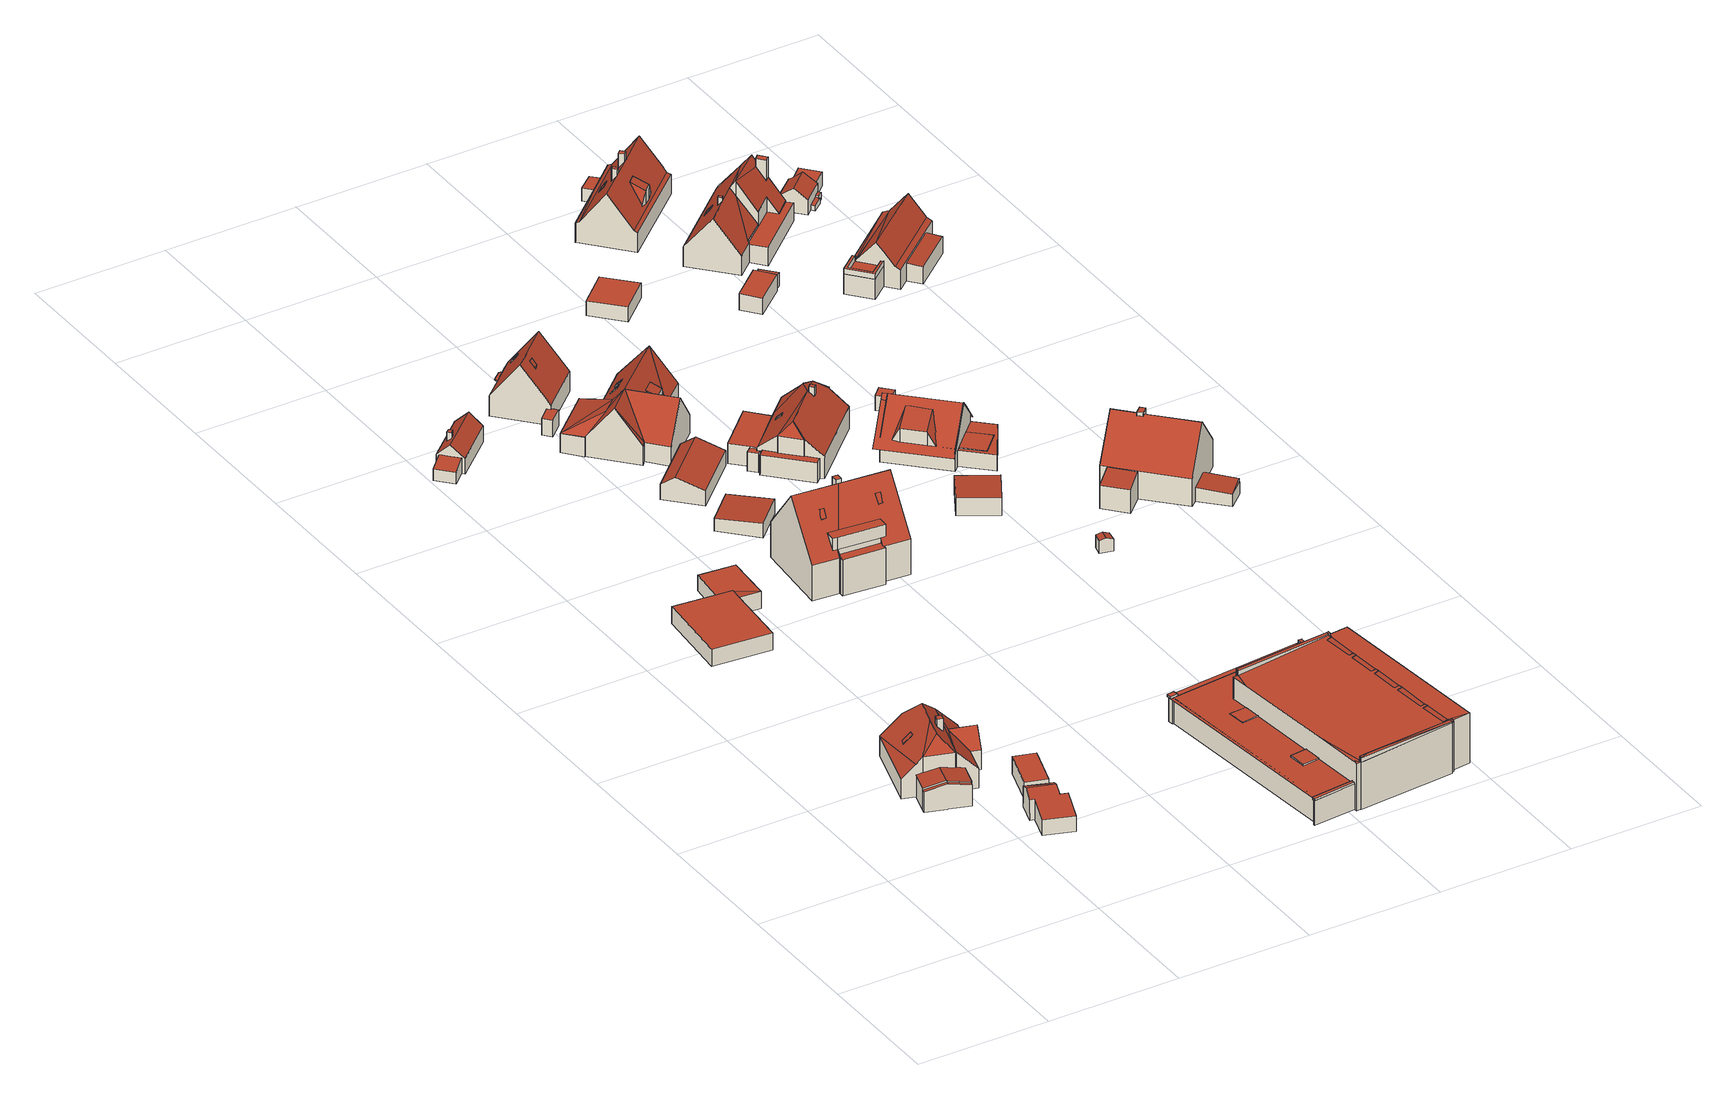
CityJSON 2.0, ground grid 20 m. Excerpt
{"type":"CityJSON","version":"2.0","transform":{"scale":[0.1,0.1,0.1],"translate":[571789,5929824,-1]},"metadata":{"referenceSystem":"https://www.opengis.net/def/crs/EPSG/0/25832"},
"CityObjects":{
"building1":{"type":"Building","attributes":{"Grundfläche 2D":"147.145350","Grundhöhe NN":"0.676"},"children":["building1-1","building1-2"],"geometry":[{"type":"Solid","lod":"3","boundaries":[[[[0,1,2,3,4,5]],[[6,1,0]],[[2,7,8,3]],[[9,10,4,3,8,11]],[[9,12,13,14]],[[9,14,10]],[[15,16,10,14]],[[11,8,7]],[[13,17,18,14]],[[18,19,15,14]],[[5,4,10]],[[20,21,22,23,24,25,26,27]],[[20,27,28,29,30,31]],[[32,33,34,35]],[[36,37,38,32,35,39,40]],[[0,5,41,42]],[[6,0,42,43]],[[29,2,1,6,43,44,30]],[[2,29,28,7]],[[11,7,28,27,26]],[[11,26,25,9]],[[45,12,9,25,24,46]],[[13,12,45,47]],[[17,13,47,48]],[[19,18,17,48,49]],[[15,19,49,50]],[[16,15,50,51]],[[10,16,51,52]],[[5,10,52,41]],[[30,44,53,40,31]],[[21,20,31,40,39,35]],[[54,23,22,21,35,34,55]],[[24,23,54,46]],[[56,37,36,40,53,57]],[[58,59,33,32,38,37,56,60]],[[34,33,59,55]],[[54,55,59,58,60,56,57,53,44,43,42,41,52,51,50,49,48,47,45,46]]]],"semantics":{"surfaces":[{"type":"RoofSurface"},{"type":"WallSurface"},{"type":"GroundSurface"}],"values":[[0,0,0,0,0,0,0,0,0,0,0,0,0,0,0,1,1,1,1,1,1,1,1,1,1,1,1,1,1,1,1,1,1,1,1,1,2]]}}]},
"building1-1":{"type":"BuildingInstallation","parents":["building1"],"geometry":[{"type":"MultiSurface","lod":"3","boundaries":[[[61,62,63,64]],[[65,66,62,61]],[[67,63,62,66,68]],[[67,69,64,63]],[[65,61,64,69,70]]],"semantics":{"surfaces":[{"type":"RoofSurface"},{"type":"WallSurface"}],"values":[0,1,1,1,1]}}]},
"building1-2":{"type":"BuildingInstallation","parents":["building1"],"geometry":[{"type":"MultiSurface","lod":"3","boundaries":[[[71,72,73,74]],[[74,73,75,76]],[[71,74,76,77]],[[72,71,77,78]],[[73,72,78,75]]],"semantics":{"surfaces":[{"type":"RoofSurface"},{"type":"WallSurface"}],"values":[0,1,1,1,1]}}]},
"building2":{"type":"Building","attributes":{"Grundfläche 2D":"33.286290","Grundhöhe NN":"-0.328"},"geometry":[{"type":"Solid","lod":"3","boundaries":[[[[79,80,81]],[[82,80,79]],[[83,84,85,79,81,86,87,88]],[[86,81,80,89,90]],[[87,86,90,91]],[[88,87,91,92]],[[83,88,92,93]],[[84,83,93,94]],[[85,84,94,95]],[[82,79,85,95,96]],[[80,82,96,89]],[[96,95,94,93,92,91,90,89]]]],"semantics":{"surfaces":[{"type":"RoofSurface"},{"type":"WallSurface"},{"type":"GroundSurface"}],"values":[[0,0,0,1,1,1,1,1,1,1,1,2]]}}]},
"building3":{"type":"Building","attributes":{"Grundfläche 2D":"20.932911","Grundhöhe NN":"0.487"},"geometry":[{"type":"Solid","lod":"3","boundaries":[[[[97,98,99,100]],[[101,102,100,99]],[[102,103,97,100]],[[103,104,98,97]],[[104,101,99,98]],[[104,103,102,101]]]],"semantics":{"surfaces":[{"type":"RoofSurface"},{"type":"WallSurface"},{"type":"GroundSurface"}],"values":[[0,1,1,1,1,2]]}}]},
"building4":{"type":"Building","attributes":{"Grundfläche 2D":"141.243941","Grundhöhe NN":"0.378"},"geometry":[{"type":"Solid","lod":"3","boundaries":[[[[105,106,107,108,109]],[[110,106,111]],[[112,113,110,111,114]],[[106,110,107]],[[115,106,105,116]],[[117,108,107,110,113,118]],[[109,108,117,119]],[[105,109,119,116]],[[111,106,115,120]],[[114,111,120,121]],[[112,114,121,122]],[[113,112,122,118]],[[118,122,121,120,115,116,119,117]]]],"semantics":{"surfaces":[{"type":"RoofSurface"},{"type":"WallSurface"},{"type":"GroundSurface"}],"values":[[0,0,0,1,1,1,1,1,1,1,1,1,2]]}}]},
"building5":{"type":"Building","attributes":{"Grundfläche 2D":"40.266903","Grundhöhe NN":"-0.180"},"children":["building5-1"],"geometry":[{"type":"Solid","lod":"3","boundaries":[[[[123,124,125,126,127,128]],[[127,126,129,130,128]],[[131,132,133,134,135]],[[133,136,137,129,126,125,124,138,139,135,134]],[[130,129,137,140]],[[123,128,130,140,141]],[[124,123,141,138]],[[131,135,139,142]],[[132,131,142,143]],[[133,132,143,136]],[[137,136,143,142,139,138,141,140]]]],"semantics":{"surfaces":[{"type":"RoofSurface"},{"type":"WallSurface"},{"type":"GroundSurface"}],"values":[[0,0,0,1,1,1,1,1,1,1,2]]}}]},
"building5-1":{"type":"BuildingInstallation","parents":["building5"],"geometry":[{"type":"MultiSurface","lod":"3","boundaries":[[[144,145,146,147]],[[147,146,148,149]],[[144,147,149,150]],[[145,144,150,151]],[[146,145,151,148]]],"semantics":{"surfaces":[{"type":"RoofSurface"},{"type":"WallSurface"}],"values":[0,1,1,1,1]}}]},
"building6":{"type":"Building","attributes":{"Grundfläche 2D":"40.955627","Grundhöhe NN":"0.296"},"geometry":[{"type":"Solid","lod":"3","boundaries":[[[[152,153,154,155]],[[156,157,155,154]],[[157,158,152,155]],[[158,159,153,152]],[[159,156,154,153]],[[159,158,157,156]]]],"semantics":{"surfaces":[{"type":"RoofSurface"},{"type":"WallSurface"},{"type":"GroundSurface"}],"values":[[0,1,1,1,1,2]]}}]},
"building7":{"type":"Building","attributes":{"Grundfläche 2D":"176.968716","Grundhöhe NN":"0.385"},"children":["building7-1","building7-2","building7-3","building7-4","building7-5","building7-6"],"geometry":[{"type":"Solid","lod":"3","boundaries":[[[[160,161,162,163,164,165]],[[166,167,168]],[[167,169,168]],[[160,165,170,171,172,168,169,173,174]],[[170,165,164,175,176,177,178,179,180]],[[170,180,181,182,171]],[[183,167,184,185,177,186]],[[169,176,175,163,162]],[[173,169,162,161]],[[164,163,175]],[[161,160,174,173]],[[183,169,167]],[[169,183,186,176]],[[176,186,177]],[[187,179,178,188]],[[181,180,179,187,189]],[[182,181,189,190]],[[172,171,182,190,191]],[[166,168,192,193]],[[168,172,191,192]],[[184,167,166,193,194]],[[185,184,194,195]],[[177,185,195,188,178]],[[194,193,192,191,190,189,187,188,195]]]],"semantics":{"surfaces":[{"type":"RoofSurface"},{"type":"WallSurface"},{"type":"GroundSurface"}],"values":[[0,0,0,0,0,0,0,1,1,1,1,1,1,1,1,1,1,1,1,1,1,1,1,2]]}}]},
"building7-1":{"type":"BuildingInstallation","parents":["building7"],"geometry":[{"type":"MultiSurface","lod":"3","boundaries":[[[196,197,198,199]],[[200,201,198,197]],[[199,198,201,202]],[[202,203,196,199]],[[203,200,197,196]]],"semantics":{"surfaces":[{"type":"RoofSurface"},{"type":"WallSurface"}],"values":[0,1,1,1,1]}}]},
"building7-2":{"type":"BuildingInstallation","parents":["building7"],"geometry":[{"type":"MultiSurface","lod":"3","boundaries":[[[204,205,206,207,208,209]],[[207,210,211,209,208]],[[211,212,204,209]],[[204,212,213,206,205]],[[213,210,207,206]]],"semantics":{"surfaces":[{"type":"RoofSurface"},{"type":"WallSurface"}],"values":[0,1,1,1,1]}}]},
"building7-3":{"type":"BuildingInstallation","parents":["building7"],"geometry":[{"type":"MultiSurface","lod":"3","boundaries":[[[214,215,216,217]],[[215,218,216]],[[217,219,214]],[[215,214,219,218]]],"semantics":{"surfaces":[{"type":"RoofSurface"},{"type":"WallSurface"}],"values":[0,1,1,1]}}]},
"building7-4":{"type":"BuildingInstallation","parents":["building7"],"geometry":[{"type":"MultiSurface","lod":"3","boundaries":[[[220,221,222,223]],[[223,222,224,225]],[[220,223,225,226]],[[221,220,226,227]],[[222,221,227,224]]],"semantics":{"surfaces":[{"type":"RoofSurface"},{"type":"WallSurface"}],"values":[0,1,1,1,1]}}]},
"building7-5":{"type":"BuildingInstallation","parents":["building7"],"geometry":[{"type":"MultiSurface","lod":"3","boundaries":[[[228,229,230,231]],[[231,230,232,233]],[[228,231,233,234]],[[229,228,234,235]],[[230,229,235,232]]],"semantics":{"surfaces":[{"type":"RoofSurface"},{"type":"WallSurface"}],"values":[0,1,1,1,1]}}]},
"building7-6":{"type":"BuildingInstallation","parents":["building7"],"geometry":[{"type":"MultiSurface","lod":"3","boundaries":[[[236,237,238,239,240]],[[240,239,241,242]],[[236,240,242,243]],[[239,238,244,241]],[[244,238,237,236,243,245]]],"semantics":{"surfaces":[{"type":"RoofSurface"},{"type":"WallSurface"}],"values":[0,1,1,1,1]}}]},
"building8":{"type":"Building","attributes":{"Grundfläche 2D":"77.078501","Grundhöhe NN":"0.037"},"children":["building8-1","building8-2","building8-3"],"geometry":[{"type":"Solid","lod":"3","boundaries":[[[[246,247,248,249,250,251,252,253,254,255]],[[256,257,255,254,253,252,258,259]],[[260,261,262,263,264,265]],[[249,248,247,246,266,267,268,269,270,271,251,250]],[[260,259,258,252,251,271,272,261]],[[273,257,256,259,260,265,274]],[[266,246,255,257,273]],[[263,262,275,276]],[[264,263,276,277]],[[265,264,277,274]],[[262,261,272,275]],[[268,267,266,273,274,277,276,275,272,271,270,269]]]],"semantics":{"surfaces":[{"type":"RoofSurface"},{"type":"WallSurface"},{"type":"GroundSurface"}],"values":[[0,0,0,1,1,1,1,1,1,1,1,2]]}}]},
"building8-1":{"type":"BuildingInstallation","parents":["building8"],"geometry":[{"type":"MultiSurface","lod":"3","boundaries":[[[278,279,280,281,282,283]],[[284,285,283,282]],[[286,279,278,283,285,287]],[[281,280,279,286,288]],[[288,284,282,281]]],"semantics":{"surfaces":[{"type":"RoofSurface"},{"type":"WallSurface"}],"values":[0,1,1,1,1]}}]},
"building8-2":{"type":"BuildingInstallation","parents":["building8"],"geometry":[{"type":"MultiSurface","lod":"3","boundaries":[[[289,290,291,292,293,294]],[[295,292,291,290,296,297]],[[295,298,293,292]],[[298,299,294,293]],[[290,289,294,299,300,296]]],"semantics":{"surfaces":[{"type":"RoofSurface"},{"type":"WallSurface"}],"values":[0,1,1,1,1]}}]},
"building8-3":{"type":"BuildingInstallation","parents":["building8"],"geometry":[{"type":"MultiSurface","lod":"3","boundaries":[[[301,302,303,304,305,306,307,308]],[[309,310,311,312,306,305,304,303]],[[312,313,307,306]],[[313,314,308,307]],[[314,315,301,308]],[[316,309,303,302]],[[315,316,302,301]],[[314,313,312,311,310,309,316,315]]],"semantics":{"surfaces":[{"type":"RoofSurface"},{"type":"WallSurface"},{"type":"OuterCeilingSurface"}],"values":[0,1,1,1,1,1,1,2]}}]},
"building9":{"type":"Building","attributes":{"Grundfläche 2D":"62.952630","Grundhöhe NN":"0.144"},"geometry":[{"type":"Solid","lod":"3","boundaries":[[[[317,318,319,320]],[[321,318,317,322]],[[320,319,323,324]],[[322,317,320,324,325]],[[321,322,325,326]],[[323,319,318,321,326]],[[324,323,326,325]]]],"semantics":{"surfaces":[{"type":"RoofSurface"},{"type":"WallSurface"},{"type":"GroundSurface"}],"values":[[0,0,1,1,1,1,2]]}}]},
"building10":{"type":"Building","attributes":{"Grundfläche 2D":"186.660737","Grundhöhe NN":"0.041"},"children":["building10-1","building10-2","building10-3"],"geometry":[{"type":"Solid","lod":"3","boundaries":[[[[327,328,329]],[[329,328,330]],[[331,332,327]],[[332,333,327]],[[327,333,328]],[[334,335,333,332]],[[328,335,336,337,330]],[[333,335,328]],[[338,339,334]],[[339,335,334]],[[336,335,340,341]],[[342,336,341]],[[339,343,344,335]],[[344,345,340,335]],[[327,329,346,347]],[[331,327,347,348]],[[332,331,348,349]],[[338,334,332,349,350]],[[339,338,350,351]],[[343,339,351,352]],[[345,344,343,352,353]],[[340,345,353,354]],[[342,341,340,354,355]],[[337,336,342,355,356]],[[330,337,356,357]],[[329,330,357,346]],[[351,350,349,348,347,346,357,356,355,354,353,352]]]],"semantics":{"surfaces":[{"type":"RoofSurface"},{"type":"WallSurface"},{"type":"GroundSurface"}],"values":[[0,0,0,0,0,0,0,0,0,0,0,0,0,0,1,1,1,1,1,1,1,1,1,1,1,1,2]]}}]},
"building10-1":{"type":"BuildingInstallation","parents":["building10"],"geometry":[{"type":"MultiSurface","lod":"3","boundaries":[[[358,359,360,361]],[[360,359,362]],[[358,361,363,364]],[[364,365,362,359,358]]],"semantics":{"surfaces":[{"type":"RoofSurface"},{"type":"WallSurface"}],"values":[0,1,1,1]}}]},
"building10-2":{"type":"BuildingInstallation","parents":["building10"],"geometry":[{"type":"MultiSurface","lod":"3","boundaries":[[[366,367,368,369]],[[369,368,370,371]],[[366,369,371,372]],[[367,366,372,373]],[[368,367,373,370]]],"semantics":{"surfaces":[{"type":"RoofSurface"},{"type":"WallSurface"}],"values":[0,1,1,1,1]}}]},
"building10-3":{"type":"BuildingInstallation","parents":["building10"],"geometry":[{"type":"MultiSurface","lod":"3","boundaries":[[[374,375,376,377,378,379]],[[380,381,374,379]],[[381,382,375,374]],[[382,383,384,377,376,375]],[[379,378,377,384,380]]],"semantics":{"surfaces":[{"type":"RoofSurface"},{"type":"WallSurface"}],"values":[0,1,1,1,1]}}]},
"building11":{"type":"Building","attributes":{"Grundfläche 2D":"662.246358","Grundhöhe NN":"0.897"},"children":["building11-1","building11-2","building11-3","building11-4","building11-5","building11-6","building11-7"],"geometry":[{"type":"Solid","lod":"3","boundaries":[[[[385,386,387,388,389,390,391,392,393,394,395,396,397,398,399,400,401,402,403,404,405,406,407]],[[408,409,410,411,412]],[[413,410,409,408]],[[410,413,414]],[[415,416,417,412,411,410,418,419,420,421,422,423,424,425,426,427,428,429,430,431,432,433,434,435,436,437,438,439,440,441,442]],[[443,442,441]],[[444,417,416]],[[445,446,413,408]],[[447,403,448,449]],[[449,450,451,447]],[[452,451,450,453]],[[453,454,455,452]],[[456,455,454,457]],[[458,456,457,459]],[[459,460,461,458]],[[462,461,460,463]],[[463,464,465,462]],[[466,465,464,467]],[[468,466,467,469]],[[394,468,469,470]],[[418,410,414,471,472,473]],[[474,420,419,418,473,475]],[[421,420,474,476]],[[422,421,476,477]],[[423,422,477,478]],[[424,423,478,479]],[[425,424,479,480]],[[426,425,480,481]],[[427,426,481,482]],[[428,427,482,483]],[[429,428,483,484]],[[430,429,484,485]],[[431,430,485,486]],[[432,431,486,487]],[[433,432,487,488]],[[434,433,488,489]],[[435,434,489,490]],[[436,435,490,491]],[[437,436,491,492]],[[438,437,492,493]],[[439,438,493,494]],[[495,496,497,404,498,443,441,440,439,494]],[[404,497,448,403,499,442,443,498]],[[499,442,499,403]],[[442,499,403,402,415]],[[415,402,401,416]],[[416,401,400,444]],[[412,417,444,400,399,398,397,396,395,394,470,500,446,445,408]],[[413,446,500,501]],[[414,413,501,471]],[[491,490,489,488,487,486,485,484,483,482,481,480,479,478,477,476,474,475,473,472,471,501,500,470,469,467,464,463,460,459,457,454,453,450,449,448,497,496,495,494,493,492]],[[455,456,458,461,462,465,466,468,394,393,392,391,390,389,388,387,386,385,407,406,405,404,403,447,451,452]]]],"semantics":{"surfaces":[{"type":"RoofSurface"},{"type":"WallSurface"},{"type":"GroundSurface"}],"values":[[0,0,0,0,0,0,0,0,1,1,1,1,1,1,1,1,1,1,1,1,1,1,1,1,1,1,1,1,1,1,1,1,1,1,1,1,1,1,1,1,1,1,1,1,1,1,1,1,1,1,2,0]]}}]},
"building11-1":{"type":"BuildingInstallation","parents":["building11"],"geometry":[{"type":"MultiSurface","lod":"3","boundaries":[[[502,503,504,505,506,507]],[[387,388,504,503]],[[388,389,505,504]],[[389,508,455,509,502,507,506,505]],[[503,502,509,387]]],"semantics":{"surfaces":[{"type":"RoofSurface"},{"type":"WallSurface"}],"values":[0,1,1,1,1]}}]},
"building11-2":{"type":"BuildingInstallation","parents":["building11"],"geometry":[{"type":"MultiSurface","lod":"3","boundaries":[[[510,511,512,513]],[[396,397,513,512]],[[397,514,510,513]],[[514,515,511,510]],[[512,511,515,396]]],"semantics":{"surfaces":[{"type":"RoofSurface"},{"type":"WallSurface"}],"values":[0,1,1,1,1]}}]},
"building11-3":{"type":"BuildingInstallation","parents":["building11"],"geometry":[{"type":"MultiSurface","lod":"3","boundaries":[[[516,517,518,519,520,521]],[[395,517,516,394]],[[391,519,518,517,395,390]],[[391,392,393,521,520,519]],[[393,394,516,521]]],"semantics":{"surfaces":[{"type":"RoofSurface"},{"type":"WallSurface"}],"values":[0,1,1,1,1]}}]},
"building11-4":{"type":"BuildingInstallation","parents":["building11"],"geometry":[{"type":"MultiSurface","lod":"3","boundaries":[[[522,523,524,525]],[[398,399,525,524]],[[522,525,399,526]],[[526,527,523,522]],[[527,398,524,523]]],"semantics":{"surfaces":[{"type":"RoofSurface"},{"type":"WallSurface"}],"values":[0,1,1,1,1]}}]},
"building11-5":{"type":"BuildingInstallation","parents":["building11"],"geometry":[{"type":"MultiSurface","lod":"3","boundaries":[[[499,498,528,529,530,531,532]],[[404,405,528,498,499,403]],[[405,406,407,530,529,528]],[[407,385,531,530]],[[385,386,403,499,532,531]]],"semantics":{"surfaces":[{"type":"RoofSurface"},{"type":"WallSurface"}],"values":[0,1,1,1,1]}}]},
"building11-6":{"type":"BuildingInstallation","parents":["building11"],"geometry":[{"type":"MultiSurface","lod":"3","boundaries":[[[533,534,535,536,537,538,539,540]],[[541,441,533,540,539,538,542,543]],[[441,443,534,533]],[[443,442,535,534]],[[442,415,536,535]],[[415,416,542,538,537,536]]],"semantics":{"surfaces":[{"type":"RoofSurface"},{"type":"WallSurface"}],"values":[0,1,1,1,1,1]}}]},
"building11-7":{"type":"BuildingInstallation","parents":["building11"],"geometry":[{"type":"MultiSurface","lod":"3","boundaries":[[[544,545,546]],[[547,548,549,546,545,550,551]],[[552,553,545,544,554]],[[549,414,410,418,544,546]],[[418,419,554,544]],[[419,555,556,411,557,551,550,545,553,552,554]],[[548,547,551,557,409,413]],[[413,414,549,548]]],"semantics":{"surfaces":[{"type":"RoofSurface"},{"type":"WallSurface"}],"values":[0,0,0,1,1,1,1,1]}}]},
"building12":{"type":"Building","attributes":{"Grundfläche 2D":"35.123417","Grundhöhe NN":"0.188"},"geometry":[{"type":"Solid","lod":"3","boundaries":[[[[558,559,560,561,562,563]],[[564,565,566,567,568,569]],[[570,571,572,573]],[[560,559,571,570]],[[570,574,560]],[[561,560,574,575]],[[562,561,575,576]],[[562,576,577,564,563]],[[563,564,569,558]],[[559,558,569,578,579,571]],[[568,567,580,581]],[[569,568,581,578]],[[567,566,582,580]],[[565,564,577,583]],[[566,565,583,582]],[[572,571,579,584]],[[573,572,584,585]],[[570,573,585,574]],[[580,582,583,577,576,575,574,585,584,579,578,581]]]],"semantics":{"surfaces":[{"type":"RoofSurface"},{"type":"WallSurface"},{"type":"GroundSurface"}],"values":[[0,0,0,1,1,1,1,1,1,1,1,1,1,1,1,1,1,1,2]]}}]},
"building13":{"type":"Building","attributes":{"Grundfläche 2D":"126.223362","Grundhöhe NN":"0.204"},"children":["building13-1","building13-2"],"geometry":[{"type":"Solid","lod":"3","boundaries":[[[[586,587,588,589,590,591,592,593]],[[588,594,595,589]],[[596,595,597]],[[589,595,596,598,599,600,601,602]],[[603,602,601]],[[590,602,604]],[[605,591,590]],[[589,602,590]],[[597,595,594]],[[604,602,603]],[[606,607,608,609,610,611,612,613]],[[614,612,611,588,587,586,593,581,580]],[[588,611,610,594]],[[594,610,609,597]],[[597,609,608,596]],[[615,599,598,596,608,607,616]],[[600,599,615,617]],[[601,600,617,618]],[[603,601,618,619]],[[604,603,619,620]],[[590,604,620,621]],[[605,590,621,622]],[[593,592,591,605,622,581]],[[613,612,614,623]],[[606,613,623,624]],[[607,606,624,616]],[[618,617,615,616,624,623,614,580,581,622,621,620,619]]]],"semantics":{"surfaces":[{"type":"RoofSurface"},{"type":"WallSurface"},{"type":"GroundSurface"}],"values":[[0,0,0,0,0,0,0,0,0,0,0,1,1,1,1,1,1,1,1,1,1,1,1,1,1,1,2]]}}]},
"building13-1":{"type":"BuildingInstallation","parents":["building13"],"geometry":[{"type":"MultiSurface","lod":"3","boundaries":[[[625,626,627,628]],[[628,627,629,630]],[[625,628,630,631]],[[626,625,631,632]],[[627,626,632,629]]],"semantics":{"surfaces":[{"type":"RoofSurface"},{"type":"WallSurface"}],"values":[0,1,1,1,1]}}]},
"building13-2":{"type":"BuildingInstallation","parents":["building13"],"geometry":[{"type":"MultiSurface","lod":"3","boundaries":[[[633,634,635,636]],[[633,637,638,634]],[[635,634,638,639]],[[639,640,636,635]],[[640,637,633,636]]],"semantics":{"surfaces":[{"type":"RoofSurface"},{"type":"WallSurface"}],"values":[0,1,1,1,1]}}]},
"building14":{"type":"Building","attributes":{"Grundfläche 2D":"101.727218","Grundhöhe NN":"1.025"},"children":["building14-1","building14-2"],"geometry":[{"type":"Solid","lod":"3","boundaries":[[[[641,642,643,420]],[[420,419,418,644,642,641]],[[439,436,435,432,431,428,427,424,423,420,643,645,646]],[[439,646,647,648,649,443,441,440]],[[439,438,437,436]],[[435,434,433,432]],[[431,430,429,428]],[[427,426,425,424]],[[423,422,421,420]],[[650,651,643,642]],[[651,652,645,643]],[[652,653,646,645]],[[653,654,655,648,647,646]],[[655,656,657,443,649,648]],[[658,659,438,439]],[[657,660,661,658,439,440,441,443]],[[659,662,437,438]],[[662,663,436,437]],[[663,664,435,436]],[[664,665,434,435]],[[665,666,433,434]],[[666,667,432,433]],[[667,668,431,432]],[[668,669,430,431]],[[669,670,429,430]],[[670,671,428,429]],[[671,672,427,428]],[[672,673,426,427]],[[673,674,425,426]],[[674,675,424,425]],[[675,676,423,424]],[[676,677,422,423]],[[677,678,421,422]],[[678,679,420,421]],[[679,680,681,418,419,420]],[[681,682,644,418]],[[682,650,642,644]],[[673,672,671,670,669,668,667,666,665,664,663,662,659,658,661,660,657,656,655,654,653,652,651,650,682,681,680,679,678,677,676,675,674]]]],"semantics":{"surfaces":[{"type":"RoofSurface"},{"type":"WallSurface"},{"type":"GroundSurface"}],"values":[[0,0,0,0,0,0,0,0,0,1,1,1,1,1,1,1,1,1,1,1,1,1,1,1,1,1,1,1,1,1,1,1,1,1,1,1,1,2]]}}]},
"building14-1":{"type":"BuildingInstallation","parents":["building14"],"geometry":[{"type":"MultiSurface","lod":"3","boundaries":[[[683,684,685,686,534,533,687]],[[685,648,649,443,534,686]],[[443,441,533,534]],[[647,648,685,684,683,687,688,646]],[[687,533,441,688]]],"semantics":{"surfaces":[{"type":"RoofSurface"},{"type":"WallSurface"}],"values":[0,1,1,1,1]}}]},
"building14-2":{"type":"BuildingInstallation","parents":["building14"],"geometry":[{"type":"MultiSurface","lod":"3","boundaries":[[[689,690,691,554,544]],[[641,419,554,691]],[[419,418,544,554]],[[418,644,689,544]],[[644,642,641,691,690,689]]],"semantics":{"surfaces":[{"type":"RoofSurface"},{"type":"WallSurface"}],"values":[0,1,1,1,1]}}]},
"building15":{"type":"Building","attributes":{"Grundfläche 2D":"36.386934","Grundhöhe NN":"0.519"},"geometry":[{"type":"Solid","lod":"3","boundaries":[[[[692,693,694,695]],[[696,697,695,694]],[[697,698,692,695]],[[698,699,693,692]],[[699,696,694,693]],[[699,698,697,696]]]],"semantics":{"surfaces":[{"type":"RoofSurface"},{"type":"WallSurface"},{"type":"GroundSurface"}],"values":[[0,1,1,1,1,2]]}}]},
"building16":{"type":"Building","attributes":{"Grundfläche 2D":"2.833599","Grundhöhe NN":"1.330"},"geometry":[{"type":"Solid","lod":"3","boundaries":[[[[700,701,702,703]],[[704,700,703,705]],[[705,703,702,706,707]],[[704,705,707,708]],[[701,700,704,708,709]],[[702,701,709,706]],[[707,706,709,708]]]],"semantics":{"surfaces":[{"type":"RoofSurface"},{"type":"WallSurface"},{"type":"GroundSurface"}],"values":[[0,0,1,1,1,1,2]]}}]},
"building17":{"type":"Building","attributes":{"Grundfläche 2D":"35.133849","Grundhöhe NN":"0.031"},"geometry":[{"type":"Solid","lod":"3","boundaries":[[[[710,711,712,713]],[[714,715,713,712]],[[715,716,710,713]],[[716,717,711,710]],[[717,714,712,711]],[[717,716,715,714]]]],"semantics":{"surfaces":[{"type":"RoofSurface"},{"type":"WallSurface"},{"type":"GroundSurface"}],"values":[[0,1,1,1,1,2]]}}]},
"building18":{"type":"Building","attributes":{"Grundfläche 2D":"116.699006","Grundhöhe NN":"0.364"},"children":["building18-1"],"geometry":[{"type":"Solid","lod":"3","boundaries":[[[[718,719,720,721,722,723,724]],[[725,726,727,728,729,730,731,732,733],[723,722,734,735,736,737,738,739,740,741,720,719,718,724]],[[733,732,742,725]],[[739,743,721,720,741,740]],[[736,743,739,738,737]],[[725,744,745,746,728,727,726]],[[747,748,749,750,751,752,753,754,755,756,757,758,759]],[[760,761,762,763,764,765]],[[735,743,736]],[[735,734,721,743]],[[734,722,721]],[[766,767,768,751,750,761,760,758,757,769,726,733]],[[770,771,769,757,756,772]],[[773,774,775,776,777,778,727,771,770,779]],[[766,776,775,767]],[[780,753,752,751,768,781]],[[754,753,780,782]],[[755,754,782,783]],[[783,772,756,755]],[[761,750,749,762]],[[762,749,748,763]],[[763,748,747,764]],[[760,765,764,747,759,758]],[[767,775,774,773,779,770,772,783,782,780,781,768]],[[728,727,778,777,776,766,731,730,729]],[[766,732,731]],[[733,725,742,732,766]],[[726,769,771,727,728,746,745,744,725]],[[725,733,726]]]],"semantics":{"surfaces":[{"type":"RoofSurface"},{"type":"WallSurface"},{"type":"GroundSurface"}],"values":[[0,0,0,0,0,0,0,0,1,1,1,1,1,1,1,1,1,1,1,1,1,1,1,2,0,0,0,0,0]]}}]},
"building18-1":{"type":"BuildingInstallation","parents":["building18"],"geometry":[{"type":"MultiSurface","lod":"3","boundaries":[[[784,785,786,787]],[[784,787,788,789]],[[788,787,786,790]],[[791,785,784,789]],[[786,785,791,790]]],"semantics":{"surfaces":[{"type":"RoofSurface"},{"type":"WallSurface"}],"values":[0,1,1,1,1]}}]},
"building19":{"type":"Building","attributes":{"Grundfläche 2D":"4.442004","Grundhöhe NN":"0.195"},"geometry":[{"type":"Solid","lod":"3","boundaries":[[[[792,793,794,795]],[[796,797,795,794]],[[797,798,792,795]],[[798,799,793,792]],[[799,796,794,793]],[[799,798,797,796]]]],"semantics":{"surfaces":[{"type":"RoofSurface"},{"type":"WallSurface"},{"type":"GroundSurface"}],"values":[[0,1,1,1,1,2]]}}]},
"building20":{"type":"Building","attributes":{"Grundfläche 2D":"160.720142","Grundhöhe NN":"1.148"},"children":["building20-1"],"geometry":[{"type":"Solid","lod":"3","boundaries":[[[[800,801,802,803,804,805]],[[801,800,806,807,803,802]],[[808,809,810,811]],[[812,813,814]],[[813,815,816,817,814]],[[818,819,820,821]],[[816,822,823,804,803,807,824,825,817]],[[819,826,827,805,804,823,828,820]],[[806,800,805,827,829]],[[810,830,824,807,806,829,831,811]],[[808,811,831,832]],[[809,808,832,833]],[[810,809,833,830]],[[812,814,834,835]],[[813,812,835,836]],[[815,813,836,837]],[[816,815,837,822]],[[814,817,825,834]],[[821,820,828,838]],[[818,821,838,839]],[[819,818,839,826]],[[838,828,823,822,837,836,835,834,825,824,830,833,832,831,829,827,826,839]]]],"semantics":{"surfaces":[{"type":"RoofSurface"},{"type":"WallSurface"},{"type":"GroundSurface"}],"values":[[0,0,0,0,0,0,1,1,1,1,1,1,1,1,1,1,1,1,1,1,1,2]]}}]},
"building20-1":{"type":"BuildingInstallation","parents":["building20"],"geometry":[{"type":"MultiSurface","lod":"3","boundaries":[[[840,841,842,843,844,845]],[[846,801,847,843,842,841]],[[844,843,847,848]],[[848,802,849,840,845,844]],[[841,840,849,846]]],"semantics":{"surfaces":[{"type":"RoofSurface"},{"type":"WallSurface"}],"values":[0,1,1,1,1]}}]},
"building21":{"type":"Building","attributes":{"Grundfläche 2D":"19.989642","Grundhöhe NN":"0.041"},"geometry":[{"type":"Solid","lod":"3","boundaries":[[[[850,851,852,853]],[[853,852,854,855]],[[850,853,855,856]],[[851,850,856,857]],[[852,851,857,854]],[[857,856,855,854]]]],"semantics":{"surfaces":[{"type":"RoofSurface"},{"type":"WallSurface"},{"type":"GroundSurface"}],"values":[[0,1,1,1,1,2]]}}]},
"building22":{"type":"Building","attributes":{"Grundfläche 2D":"132.142690","Grundhöhe NN":"-0.101"},"children":["building22-1","building22-2","building22-3","building22-4"],"geometry":[{"type":"Solid","lod":"3","boundaries":[[[[858,859,860,861]],[[861,860,862,863,864,865,866]],[[867,866,865,864,868]],[[868,869,870,867]],[[871,867,870]],[[872,873,874,875]],[[859,858,876,877]],[[878,879,869,868,864,863,862,860,859,877,880]],[[874,881,882,871,870,869,879,883,875]],[[876,858,861,866,867,871,882,884]],[[872,875,883,885]],[[873,872,885,886]],[[874,873,886,881]],[[877,876,884,882,881,886,885,883,879,878,880]]]],"semantics":{"surfaces":[{"type":"RoofSurface"},{"type":"WallSurface"},{"type":"GroundSurface"}],"values":[[0,0,0,0,0,0,1,1,1,1,1,1,1,2]]}}]},
"building22-1":{"type":"BuildingInstallation","parents":["building22"],"geometry":[{"type":"MultiSurface","lod":"3","boundaries":[[[887,888,889]],[[890,887,889,891]],[[890,891,892]],[[887,890,893,894]],[[889,888,895,896]],[[891,889,896,897]],[[892,891,897,898]],[[890,892,898,893]],[[888,887,894,895]]],"semantics":{"surfaces":[{"type":"RoofSurface"},{"type":"WallSurface"}],"values":[0,0,0,1,1,1,1,1,1]}}]},
"building22-2":{"type":"BuildingInstallation","parents":["building22"],"geometry":[{"type":"MultiSurface","lod":"3","boundaries":[[[899,900,901,902]],[[900,899,903,904]],[[905,901,900,904]],[[905,906,902,901]],[[906,903,899,902]]],"semantics":{"surfaces":[{"type":"RoofSurface"},{"type":"WallSurface"}],"values":[0,1,1,1,1]}}]},
"building22-3":{"type":"BuildingInstallation","parents":["building22"],"geometry":[{"type":"MultiSurface","lod":"3","boundaries":[[[907,908,909,910]],[[910,909,911,912]],[[908,907,913,914]],[[907,910,912,913]],[[909,908,914,911]]],"semantics":{"surfaces":[{"type":"RoofSurface"},{"type":"WallSurface"}],"values":[0,1,1,1,1]}}]},
"building22-4":{"type":"BuildingInstallation","parents":["building22"],"geometry":[{"type":"MultiSurface","lod":"3","boundaries":[[[915,916,917,918]],[[918,917,919,920]],[[915,918,920,921]],[[916,915,921,922]],[[917,916,922,919]]],"semantics":{"surfaces":[{"type":"RoofSurface"},{"type":"WallSurface"}],"values":[0,1,1,1,1]}}]},
"building23":{"type":"Building","attributes":{"Grundfläche 2D":"3.527027","Grundhöhe NN":"-0.064"},"geometry":[{"type":"Solid","lod":"3","boundaries":[[[[923,924,925,926]],[[927,928,926,925]],[[928,929,923,926]],[[929,930,924,923]],[[930,927,925,924]],[[930,929,928,927]]]],"semantics":{"surfaces":[{"type":"RoofSurface"},{"type":"WallSurface"},{"type":"GroundSurface"}],"values":[[0,1,1,1,1,2]]}}]},
"building24":{"type":"Building","attributes":{"Grundfläche 2D":"146.128445","Grundhöhe NN":"-0.031"},"children":["building24-1","building24-2","building24-3","building24-4"],"geometry":[{"type":"Solid","lod":"3","boundaries":[[[[931,932,933,934]],[[931,932,931,934]],[[935,936,932,931,934,937,938,939]],[[940,934,933]],[[941,942,943,944,945,940]],[[945,934,940]],[[946,947,945,944,948,949]],[[946,950,947]],[[951,952,953,954,955,956,957,958]],[[947,934,945]],[[937,934,947,950]],[[959,942,941,940,933,932,936,935,954,960,961,962]],[[943,942,959,963]],[[948,944,943,963,964]],[[949,948,964,965,951]],[[949,951,958,946]],[[946,958,957,950]],[[937,950,957,956,938]],[[938,956,955,939]],[[939,955,954,935]],[[952,951,965,966]],[[953,952,966,967]],[[954,953,967,960]],[[961,960,967,966,965,964,963,959,962]]]],"semantics":{"surfaces":[{"type":"RoofSurface"},{"type":"WallSurface"},{"type":"GroundSurface"}],"values":[[0,0,0,0,0,0,0,0,0,1,1,1,1,1,1,1,1,1,1,1,1,1,1,2]]}}]},
"building24-1":{"type":"BuildingInstallation","parents":["building24"],"geometry":[{"type":"MultiSurface","lod":"3","boundaries":[[[968,969,970,971]],[[936,932,970,969]],[[932,931,971,970]],[[968,971,931,972]],[[972,936,969,968]]],"semantics":{"surfaces":[{"type":"RoofSurface"},{"type":"WallSurface"}],"values":[0,1,1,1,1]}}]},
"building24-2":{"type":"BuildingInstallation","parents":["building24"],"geometry":[{"type":"MultiSurface","lod":"3","boundaries":[[[973,974,975,976]],[[976,975,977,978]],[[973,976,978,979]],[[974,973,979,980]],[[975,974,980,977]]],"semantics":{"surfaces":[{"type":"RoofSurface"},{"type":"WallSurface"}],"values":[0,1,1,1,1]}}]},
"building24-3":{"type":"BuildingInstallation","parents":["building24"],"geometry":[{"type":"MultiSurface","lod":"3","boundaries":[[[981,982,983,984]],[[984,983,985,986]],[[981,984,986,987]],[[982,981,987,988]],[[983,982,988,985]]],"semantics":{"surfaces":[{"type":"RoofSurface"},{"type":"WallSurface"}],"values":[0,1,1,1,1]}}]},
"building24-4":{"type":"BuildingInstallation","parents":["building24"],"geometry":[{"type":"MultiSurface","lod":"3","boundaries":[[[989,990,991,992]],[[993,994,992,991]],[[994,995,989,992]],[[995,996,990,989]],[[996,993,991,990]],[[996,995,994,993]]],"semantics":{"surfaces":[{"type":"RoofSurface"},{"type":"WallSurface"},{"type":"OuterCeilingSurface"}],"values":[0,1,1,1,1,2]}}]},
"building25":{"type":"Building","attributes":{"Grundfläche 2D":"118.728596","Grundhöhe NN":"-0.224"},"children":["building25-1"],"geometry":[{"type":"Solid","lod":"3","boundaries":[[[[997,998,999,1000,1001,1002,1003,1004]],[[1005,1006,1007,1008]],[[1007,1009,1010,1011,1012,1008]],[[1013,1010,1009]],[[1014,1010,1013]],[[1015,1016,1013]],[[1016,1014,1013]],[[1017,1016,1015]],[[1016,1017,1000]],[[1017,1001,1000]],[[1018,1019,1020,1021]],[[1019,1022,1023,1006,1005,1024,1025,1020]],[[1015,1013,1009,1007,1006,1023,1026]],[[1017,1015,1026,1027]],[[1001,1017,1027,1028]],[[999,998,997,1004,1029,1024,1005,1008,1012,1011,1010,1014,1016,1000]],[[1021,1020,1025,1030]],[[1018,1021,1030,1031]],[[1019,1018,1031,1022]],[[1002,1001,1028,1032]],[[1003,1002,1032,1033]],[[1004,1003,1033,1029]],[[1024,1029,1033,1032,1028,1027,1026,1023,1022,1031,1030,1025]]]],"semantics":{"surfaces":[{"type":"RoofSurface"},{"type":"WallSurface"},{"type":"GroundSurface"}],"values":[[0,0,0,0,0,0,0,0,0,0,0,1,1,1,1,1,1,1,1,1,1,1,2]]}}]},
"building25-1":{"type":"BuildingInstallation","parents":["building25"],"geometry":[{"type":"MultiSurface","lod":"3","boundaries":[[[1034,1035,1036,1037,1038,1039,1040,1041,1042]],[[997,1036,1035,1004]],[[1037,1036,997,1043]],[[1038,1037,1043,1044]],[[1039,1038,1044,1045]],[[999,1016,1040,1039,1045]],[[1000,1001,1041,1040,1016,999]],[[1001,1002,1042,1041]],[[1002,1003,1034,1042]],[[1003,1004,1035,1034]]],"semantics":{"surfaces":[{"type":"RoofSurface"},{"type":"WallSurface"}],"values":[0,1,1,1,1,1,1,1,1,1]}}]},
"building26":{"type":"Building","attributes":{"Grundfläche 2D":"27.667822","Grundhöhe NN":"-0.029"},"geometry":[{"type":"Solid","lod":"3","boundaries":[[[[1046,1047,1048,1049,1050,1051,1052,1053]],[[1054,1055,1056,1049,1048]],[[1057,1058,1059,1060]],[[1061,1062,1063,1064,1065]],[[1066,1067,1068,1069]],[[1060,1070,1071,1055,1054,1048,1047,1046,1072,1073,1057]],[[1056,1055,1071,1074]],[[1050,1049,1056,1074,1075]],[[1062,1061,1069,1068,1076,1072,1046,1053,1052,1051,1050,1075,1077]],[[1058,1057,1073,1078]],[[1059,1058,1078,1079]],[[1060,1059,1079,1070]],[[1063,1062,1077,1080]],[[1064,1063,1080,1081]],[[1064,1081,1082,1065]],[[1069,1061,1065,1066]],[[1066,1065,1082,1083,1067]],[[1068,1067,1083,1076]],[[1082,1081,1080,1077,1075,1074,1071,1070,1079,1078,1073,1072,1076,1083]]]],"semantics":{"surfaces":[{"type":"RoofSurface"},{"type":"WallSurface"},{"type":"GroundSurface"}],"values":[[0,0,0,0,0,1,1,1,1,1,1,1,1,1,1,1,1,1,2]]}}]}
},
"vertices":[
[143,453,47],[131,342,67],[140,340,77],[177,383,99],[189,422,99],[172,444,77],[112,348,47],[140,339,77],[166,348,99],[183,327,77],[215,431,77],[182,326,77],[212,318,47],[224,359,47],[207,387,72],[237,401,47],[244,422,47],[238,354,47],[245,376,72],[251,397,47],[152,300,58],[152,299,58],[183,290,51],[184,290,51],[194,323,51],[183,327,54],[182,326,54],[161,332,58],[140,339,53],[140,340,53],[131,342,51],[121,309,51],[151,295,56],[182,285,49],[183,290,49],[152,299,56],[120,307,49],[120,304,49],[150,295,56],[152,300,56],[121,309,49],[172,444,17],[143,453,17],[112,348,17],[131,342,17],[212,318,17],[194,323,17],[224,359,17],[238,354,17],[251,397,17],[237,401,17],[244,422,17],[215,431,17],[121,309,17],[184,290,17],[183,290,17],[120,304,17],[120,307,17],[151,295,17],[182,285,17],[150,295,17],
[156,392,77],[158,400,77],[147,403,66],[144,395,66],[156,392,76],[158,400,76],[147,403,65],[155,401,73],[144,395,65],[151,393,72],
[190,371,103],[192,379,103],[184,381,103],[182,373,103],[184,381,92],[182,373,92],[190,371,83],[192,379,84],
[281,237,44],[246,263,38],[242,249,44],[285,250,38],[273,175,31],[286,215,40],[275,219,40],[235,229,39],[242,227,39],[230,189,31],[246,263,7],[235,229,7],[242,227,7],[230,189,7],[273,175,7],[286,215,7],[275,219,7],[285,250,7],
[250,267,40],[282,258,40],[301,319,41],[269,328,41],[301,319,15],[269,328,15],[250,267,15],[282,258,15],
[161,748,40],[169,845,40],[171,864,40],[82,872,40],[72,756,40],[171,864,39],[201,842,40],[153,922,38],[147,866,39],[208,917,38],[169,845,14],[161,748,14],[82,872,14],[147,866,14],[72,756,14],[201,842,14],[208,917,14],[153,922,14],
[83,1414,32],[21,1359,32],[24,1357,35],[34,1345,50],[57,1365,50],[96,1400,50],[48,1331,32],[109,1385,32],[4,1339,26],[25,1316,26],[45,1334,32],[34,1345,32],[24,1357,32],[45,1334,8],[48,1331,8],[21,1359,8],[24,1357,8],[109,1385,8],[83,1414,8],[4,1339,8],[25,1316,8],
[48,1365,53],[53,1370,53],[49,1374,53],[44,1370,53],[49,1374,39],[44,1370,39],[48,1365,44],[53,1370,44],
[294,988,35],[338,1031,35],[292,1079,32],[248,1036,32],[292,1079,13],[248,1036,13],[294,988,13],[338,1031,13],
[302,842,97],[301,827,97],[308,826,97],[378,820,97],[379,835,97],[318,841,97],[308,819,69],[308,820,70],[307,819,69],[308,826,78],[340,877,142],[272,883,142],[267,822,69],[301,827,78],[301,836,89],[378,820,78],[371,821,78],[370,814,70],[370,813,69],[410,810,69],[416,870,142],[421,928,69],[277,942,69],[308,826,70],[307,812,70],[370,807,70],[371,821,70],[410,810,14],[370,813,14],[421,928,14],[277,942,14],[267,822,14],[307,819,14],[308,819,14],[307,812,14],[370,807,14],
[379,889,124],[385,888,124],[386,898,111],[380,899,111],[385,888,123],[386,898,110],[380,899,110],[379,889,123],
[297,904,113],[297,904,114],[297,896,124],[304,895,124],[304,896,123],[304,904,113],[304,895,123],[304,904,112],[297,904,112],[297,896,123],
[374,920,95],[322,925,95],[321,916,95],[373,911,95],[322,925,84],[374,920,84],
[384,847,112],[391,847,112],[392,856,123],[384,856,123],[392,856,122],[384,856,122],[384,847,111],[391,847,111],
[341,893,144],[341,883,144],[348,882,144],[349,892,144],[348,882,134],[349,892,122],[341,893,122],[341,883,134],
[302,863,122],[301,855,112],[301,854,112],[308,854,112],[309,862,122],[308,854,111],[309,862,121],[302,863,121],[301,854,111],[301,855,111],
[211,1489,41],[197,1477,41],[195,1475,41],[183,1465,41],[182,1463,41],[147,1432,41],[175,1401,96],[193,1416,96],[199,1422,96],[239,1458,96],[205,1371,41],[267,1427,41],[199,1374,49],[203,1369,41],[203,1369,35],[199,1374,35],[181,1357,35],[191,1345,35],[211,1363,35],[205,1371,35],[211,1489,10],[197,1477,10],[195,1475,10],[183,1465,10],[182,1463,10],[147,1432,10],[199,1374,10],[267,1427,10],[205,1371,10],[181,1357,10],[191,1345,10],[211,1363,10],
[212,1469,63],[208,1473,55],[206,1471,55],[202,1468,55],[207,1462,65],[213,1467,65],[207,1462,64],[213,1467,64],[208,1473,54],[212,1469,62],[202,1468,54],
[200,1414,89],[197,1412,89],[200,1408,82],[202,1406,79],[207,1411,80],[203,1417,89],[202,1406,78],[197,1412,88],[200,1408,81],[207,1411,79],[203,1417,88],[200,1414,88],
[179,1470,36],[179,1467,36],[182,1463,36],[183,1465,36],[195,1475,36],[197,1477,36],[194,1480,36],[191,1480,36],[182,1463,34],[183,1465,34],[195,1475,34],[197,1477,34],[194,1480,34],[191,1480,34],[179,1470,34],[179,1467,34],
[318,1196,48],[244,1126,48],[272,1096,34],[346,1166,34],[230,1141,34],[304,1211,34],[272,1096,11],[346,1166,11],[304,1211,11],[230,1141,11],
[179,1307,40],[259,1307,66],[244,1366,40],[265,1343,40],[201,1282,40],[202,1282,40],[236,1286,66],[229,1253,91],[265,1286,91],[347,1359,91],[318,1391,40],[255,1224,40],[261,1231,40],[322,1285,40],[334,1295,40],[374,1330,40],[285,1203,40],[315,1230,91],[347,1258,40],[244,1366,10],[179,1307,10],[201,1282,10],[202,1282,10],[255,1224,10],[261,1231,10],[285,1203,10],[347,1258,10],[322,1285,10],[374,1330,10],[318,1391,10],[265,1343,10],
[315,1286,63],[330,1299,63],[319,1313,70],[304,1299,70],[330,1299,46],[310,1292,57],[315,1286,47],[324,1294,47],
[280,1340,55],[273,1335,55],[279,1328,66],[285,1333,66],[279,1328,65],[285,1333,65],[280,1340,54],[273,1335,54],
[291,1339,65],[297,1344,65],[294,1349,58],[292,1350,56],[290,1348,56],[286,1345,56],[286,1345,55],[291,1339,64],[297,1344,64],[294,1349,57],[292,1350,55],
[719,347,58],[719,346,58],[515,325,58],[504,324,58],[505,316,58],[537,12,58],[535,12,58],[535,11,58],[535,7,58],[601,14,58],[600,19,58],[593,90,58],[590,117,58],[580,220,58],[577,246,58],[574,273,58],[582,274,58],[582,278,58],[725,292,58],[729,292,58],[730,292,58],[724,346,58],[724,347,58],[600,19,92],[608,11,92],[610,9,92],[609,13,92],[593,90,92],[608,10,92],[608,9,92],[582,278,92],[582,274,92],[577,246,92],[755,22,97],[755,27,97],[754,32,97],[747,31,96],[742,74,96],[750,75,97],[749,80,97],[742,79,96],[737,129,96],[745,130,97],[744,136,97],[736,135,96],[732,179,96],[740,180,97],[739,186,97],[731,185,96],[727,227,96],[735,228,97],[734,234,97],[727,233,96],[722,281,96],[730,282,97],[729,287,97],[729,288,97],[725,292,97],[729,292,97],[574,273,92],[601,14,92],[601,9,92],[720,345,58],[725,292,19],[720,345,19],[716,344,19],[716,344,58],[716,338,58],[716,338,19],[514,317,19],[514,317,58],[513,324,58],[513,324,19],[506,323,58],[506,323,19],[507,315,19],[507,315,58],[509,316,58],[509,316,19],[540,12,19],[540,12,58],[536,11,58],[536,11,19],[536,8,58],[536,8,19],[601,14,19],[608,9,19],[610,9,19],[755,22,19],[754,32,19],[755,27,19],[747,31,19],[742,74,19],[750,75,19],[749,80,19],[742,79,19],[737,129,19],[745,130,19],[744,136,19],[736,135,19],[732,179,19],[740,180,19],[739,186,19],[731,185,19],[727,227,19],[735,228,19],[734,234,19],[727,233,19],[722,281,19],[730,282,19],[729,287,19],[729,288,19],[729,292,19],[729,292,61],[725,292,61],[601,9,19],[608,10,19],
[516,317,61],[515,325,61],[504,324,61],[505,316,61],[506,316,61],[514,317,61],[506,316,58],[516,317,58],
[564,114,60],[567,87,60],[593,90,60],[590,117,60],[564,114,58],[567,87,58],
[601,14,61],[600,19,61],[537,12,61],[535,12,61],[535,11,61],[535,7,61],
[551,244,59],[554,217,59],[580,220,59],[577,246,59],[551,244,58],[554,217,58],
[730,292,61],[724,346,61],[724,347,61],[719,347,61],[719,346,61],
[729,288,99],[729,292,99],[725,292,99],[582,278,99],[582,274,99],[582,273,99],[724,287,99],[726,287,99],[726,287,97],[582,273,92],[724,287,97],
[755,22,98],[622,15,99],[610,9,99],[608,11,99],[608,10,99],[608,9,99],[609,13,99],[608,13,99],[747,27,99],[746,26,99],[755,27,99],[747,27,96],[746,26,96],[608,13,92],
[378,1138,43],[435,1194,43],[430,1199,43],[408,1224,43],[350,1168,43],[370,1146,43],[370,1146,41],[362,1139,41],[373,1128,41],[378,1133,41],[375,1136,41],[378,1138,41],[430,1199,39],[435,1194,39],[440,1198,39],[435,1204,39],[430,1199,12],[408,1224,12],[350,1168,12],[370,1146,12],[378,1138,12],[435,1194,12],[378,1133,12],[375,1136,12],[373,1128,12],[362,1139,12],[440,1198,12],[435,1204,12],
[378,1133,49],[380,1131,51],[394,1115,69],[470,1164,86],[486,1203,70],[435,1194,45],[378,1138,45],[375,1136,45],[393,1114,69],[415,1111,86],[419,1089,69],[418,1088,69],[433,1074,52],[438,1070,46],[529,1157,46],[510,1177,70],[488,1181,86],[512,1179,70],[488,1205,70],[467,1224,45],[424,1066,43],[433,1074,43],[419,1089,43],[418,1088,43],[393,1114,43],[394,1115,43],[380,1131,43],[371,1122,43],[380,1131,12],[438,1070,12],[433,1074,12],[529,1157,12],[510,1177,12],[512,1179,12],[488,1205,12],[486,1203,12],[467,1224,12],[371,1122,12],[424,1066,12],
[429,1175,54],[424,1170,54],[430,1164,62],[435,1169,62],[430,1164,61],[435,1169,61],[429,1175,53],[424,1170,53],
[481,1162,93],[476,1167,93],[471,1163,93],[476,1158,93],[481,1162,79],[476,1167,85],[471,1163,85],[476,1158,79],
[758,28,97],[758,27,97],[787,30,97],[758,23,97],[760,292,97],[732,289,97],[732,292,97],[732,293,97],[730,292,97],[758,27,20],[787,30,20],[760,292,20],[732,289,20],[732,292,20],[732,293,20],[730,292,20],[729,292,20],[730,282,20],[722,281,20],[729,288,20],[729,287,20],[727,233,20],[734,234,20],[735,228,20],[727,227,20],[731,185,20],[739,186,20],[740,180,20],[732,179,20],[736,135,20],[744,136,20],[745,130,20],[737,129,20],[742,79,20],[749,80,20],[750,75,20],[742,74,20],[747,31,20],[754,32,20],[755,27,20],[755,22,20],[758,23,20],
[732,289,99],[732,292,99],[732,293,99],[730,292,99],[732,288,99],[732,288,97],
[758,23,98],[758,27,99],[758,28,99],
[586,869,42],[616,921,39],[564,952,39],[534,900,42],[564,952,15],[534,900,15],[586,869,15],[616,921,15],
[649,711,45],[658,708,42],[661,723,42],[652,725,45],[639,713,42],[643,728,42],[661,723,23],[643,728,23],[639,713,23],[658,708,23],
[466,1572,33],[427,1614,33],[382,1573,33],[421,1531,33],[382,1573,10],[421,1531,10],[466,1572,10],[427,1614,10],
[584,1035,74],[585,1037,76],[588,1044,83],[564,1019,70],[573,1011,49],[578,1023,62],[579,1023,62],[623,1024,93],[622,1024,93],[550,1095,93],[545,1100,93],[514,1069,50],[507,1062,39],[585,986,39],[600,1001,61],[604,1006,67],[564,1019,49],[538,1045,49],[531,1053,50],[534,1055,53],[562,1069,83],[562,1069,84],[567,1065,84],[586,1045,83],[604,1005,67],[538,1045,70],[632,1033,80],[659,1061,39],[582,1137,39],[659,1007,39],[631,979,39],[604,1005,39],[604,1006,39],[599,1001,39],[600,1001,39],[638,965,39],[677,1028,39],[649,1055,39],[648,1053,39],[650,1052,39],[632,1034,39],[632,1033,39],[632,1034,40],[604,1006,40],[604,1005,40],[631,979,40],[659,1007,40],[632,1033,40],[591,993,49],[591,993,14],[599,1001,14],[650,1052,53],[578,1123,14],[578,1123,53],[648,1053,14],[549,1094,14],[520,1065,14],[519,1064,14],[519,1064,49],[520,1065,51],[549,1094,92],[550,1095,14],[638,965,14],[600,1001,14],[677,1028,14],[649,1055,14],
[604,1095,55],[598,1088,65],[602,1084,65],[609,1091,55],[609,1091,54],[604,1095,54],[602,1084,64],[598,1088,64],
[581,1177,35],[597,1161,35],[611,1175,35],[595,1191,35],[611,1175,12],[595,1191,12],[581,1177,12],[597,1161,12],
[755,874,121],[780,847,121],[786,840,121],[840,783,121],[877,817,64],[791,908,64],[718,840,64],[804,749,64],[698,808,57],[727,777,57],[753,802,63],[725,833,63],[873,743,39],[871,745,39],[849,722,39],[877,751,39],[843,785,42],[814,758,42],[822,881,62],[819,878,62],[830,867,62],[833,870,62],[843,785,21],[877,817,21],[804,749,21],[814,758,21],[819,878,21],[791,908,21],[830,867,21],[718,840,21],[753,802,21],[725,833,21],[698,808,21],[727,777,21],[849,722,21],[873,743,21],[871,745,21],[877,751,21],[833,870,21],[822,881,21],
[793,847,124],[787,853,124],[780,847,124],[778,845,124],[784,839,124],[786,840,124],[787,853,110],[778,845,118],[784,839,118],[793,847,110],
[580,1455,35],[626,1494,35],[605,1519,36],[559,1480,36],[605,1519,10],[559,1480,10],[580,1455,10],[626,1494,10],
[521,1670,39],[632,1768,39],[628,1772,42],[518,1674,42],[626,1774,45],[624,1776,50],[603,1800,91],[558,1760,91],[493,1702,91],[468,1729,42],[578,1827,42],[574,1831,39],[538,1799,39],[464,1733,39],[547,1834,29],[524,1815,29],[538,1799,29],[561,1819,29],[521,1670,9],[632,1768,9],[624,1776,9],[574,1831,9],[626,1774,9],[538,1799,9],[464,1733,9],[561,1819,9],[468,1729,9],[547,1834,9],[524,1815,9],
[547,1733,75],[553,1711,48],[561,1716,66],[558,1743,75],[573,1726,66],[579,1733,48],[558,1743,74],[547,1733,74],[553,1711,47],[561,1716,45],[573,1726,45],[579,1733,47],
[557,1762,99],[562,1767,99],[556,1773,99],[551,1768,99],[557,1762,87],[562,1767,87],[556,1773,76],[551,1768,76],
[528,1773,52],[518,1763,53],[523,1758,62],[533,1768,62],[523,1758,61],[533,1768,61],[528,1773,51],[518,1763,52],
[529,1735,99],[533,1739,99],[528,1745,99],[524,1741,99],[528,1745,79],[524,1741,79],[529,1735,89],[533,1739,89],
[635,1504,30],[616,1525,30],[607,1517,30],[625,1496,30],[607,1517,9],[625,1496,9],[635,1504,9],[616,1525,9],
[694,1658,90],[700,1664,90],[695,1670,102],[644,1626,102],[726,1635,39],[710,1653,72],[663,1602,61],[692,1627,61],[703,1614,39],[685,1681,83],[665,1704,45],[663,1706,40],[553,1609,40],[580,1579,90],[638,1632,90],[630,1574,42],[644,1626,79],[606,1550,40],[631,1572,40],[663,1602,42],[631,1572,38],[648,1552,38],[733,1627,38],[726,1635,38],[703,1614,38],[692,1627,38],[663,1602,38],[630,1574,38],[663,1706,10],[726,1635,10],[710,1653,10],[700,1664,10],[553,1609,10],[606,1550,10],[631,1572,10],[648,1552,10],[733,1627,10],
[703,1647,103],[710,1653,103],[700,1664,103],[694,1658,103],[703,1647,71],
[614,1612,94],[617,1615,94],[613,1619,94],[610,1616,94],[613,1619,81],[610,1616,81],[614,1612,89],[617,1615,89],
[613,1648,55],[604,1640,55],[609,1634,65],[618,1642,65],[609,1634,64],[618,1642,64],[613,1648,54],[604,1640,54],
[673,1711,34],[665,1704,36],[685,1681,36],[693,1688,34],[685,1681,32],[693,1688,32],[673,1711,32],[665,1704,32],
[749,1436,39],[728,1462,39],[727,1463,39],[724,1466,39],[724,1467,39],[698,1445,39],[726,1412,39],[752,1433,39],[767,1415,38],[864,1495,38],[859,1501,42],[762,1421,42],[843,1521,74],[745,1441,74],[749,1436,67],[752,1433,62],[827,1541,42],[728,1462,42],[821,1548,38],[727,1463,41],[723,1467,38],[859,1461,34],[844,1479,36],[784,1429,36],[799,1411,34],[844,1479,8],[864,1495,8],[767,1415,8],[784,1429,8],[821,1548,8],[723,1467,8],[724,1467,8],[752,1433,8],[799,1411,8],[859,1461,8],[698,1445,8],[726,1412,8],
[726,1412,47],[752,1433,47],[749,1436,47],[726,1418,47],[704,1445,47],[726,1463,47],[727,1463,47],[724,1467,47],[698,1445,47],[726,1418,39],[704,1445,39],[726,1463,39],
[789,1658,33],[787,1660,35],[775,1673,47],[744,1645,47],[757,1630,33],[766,1638,33],[781,1651,33],[788,1657,33],[765,1683,36],[762,1687,33],[730,1659,33],[787,1660,32],[809,1680,32],[787,1703,33],[765,1683,33],[781,1651,18],[766,1638,18],[770,1633,18],[785,1646,18],[784,1647,18],[784,1647,21],[791,1653,21],[788,1657,21],[781,1651,21],[765,1683,10],[762,1687,10],[789,1658,10],[787,1660,10],[730,1659,10],[757,1630,10],[788,1657,10],[766,1638,10],[809,1680,10],[787,1703,10],[770,1633,10],[785,1646,10],[784,1647,10],[791,1653,10]
]}
